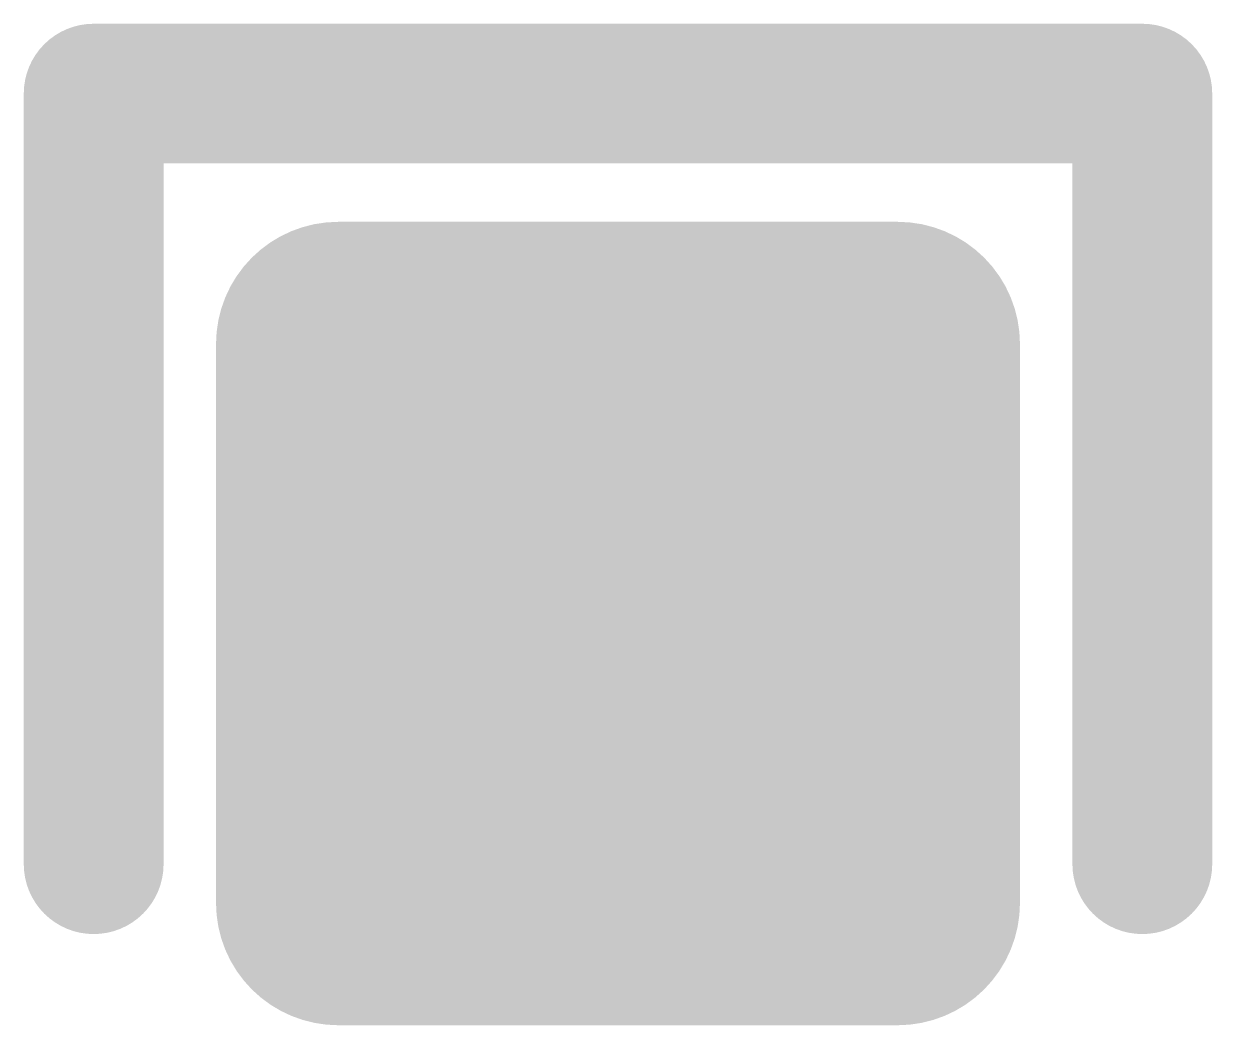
# Model space of a CAD drawing. Extents: x 17.3 to 58.6, y 21.7 to 91.7.
# Drawn here: x 29.731 to 30.594, y 67.828 to 68.556 of the extents above; entities that cross this region are included whole.
import ezdxf

# ---------------------------------------------------------------- set-up
doc = ezdxf.new("R2010")
doc.units = 0
doc.header["$MEASUREMENT"] = 0
doc.layers.get('0').update_dxf_attribs({"linetype": 'CONTINUOUS'})
doc.layers.add('SILKTOP_PHO', color=251, linetype='CONTINUOUS', true_color=0x636466)

# ---------------------------------------------------------------- blocks, each defined once
blk = doc.blocks.new('ROUND_16')
at = {"const_width": 0.0508}
blk.add_lwpolyline([(-0.0254, 0, 1), (0.0254, 0, 1)], format="xyb", close=True, dxfattribs=at)
blk = doc.blocks.new('ROUND_42')
at = {"const_width": 0.0889}
blk.add_lwpolyline([(-0.04445, 0, 1), (0.04445, 0, 1)], format="xyb", close=True, dxfattribs=at)

msp = doc.modelspace()

# ---------------------------------------------------------------- linework, layer by layer
at = {"const_width": 0.1778}
for points in [[(29.9593, 67.916806), (29.9593, 68.323206)], [(29.9593, 68.323206), (30.3657, 68.323206)], [(30.0228, 67.916806), (30.0228, 68.323206)], [(30.2006, 67.916806), (30.2006, 68.323206)], [(30.3657, 68.323206), (30.3657, 67.916806)], [(29.9593, 68.2498), (30.3657, 68.2498)], [(29.9593, 68.072), (30.3657, 68.072)], [(30.3657, 67.916806), (29.9593, 67.916806)]]:
    msp.add_lwpolyline(points, dxfattribs=at)
at = {"layer": 'SILKTOP_PHO', "color": 251, "true_color": 0x636466, "const_width": 0.1016}
for points in [[(29.7815, 67.945), (29.7815, 68.505324)], [(29.7815, 68.505324), (30.5435, 68.505324)], [(30.5435, 68.505324), (30.5435, 67.945)]]:
    msp.add_lwpolyline(points, dxfattribs=at)

# ---------------------------------------------------------------- block references
for p in [(29.9593, 68.323206), (30.0228, 68.323206), (30.2006, 68.323206), (30.3657, 68.323206), (29.9593, 68.2498), (30.3657, 68.2498), (29.9593, 68.072), (30.3657, 68.072), (29.9593, 67.916806), (29.9593, 67.916806), (30.0228, 67.916806), (30.2006, 67.916806), (30.3657, 67.916806)]:
    msp.add_blockref('ROUND_42', p)
at = {"layer": 'SILKTOP_PHO', "color": 251, "true_color": 0x636466}
for p in [(29.7815, 68.505324), (30.5435, 68.505324), (29.7815, 67.945), (30.5435, 67.945)]:
    msp.add_blockref('ROUND_16', p, dxfattribs=at)

doc.saveas('drawing.dxf')
